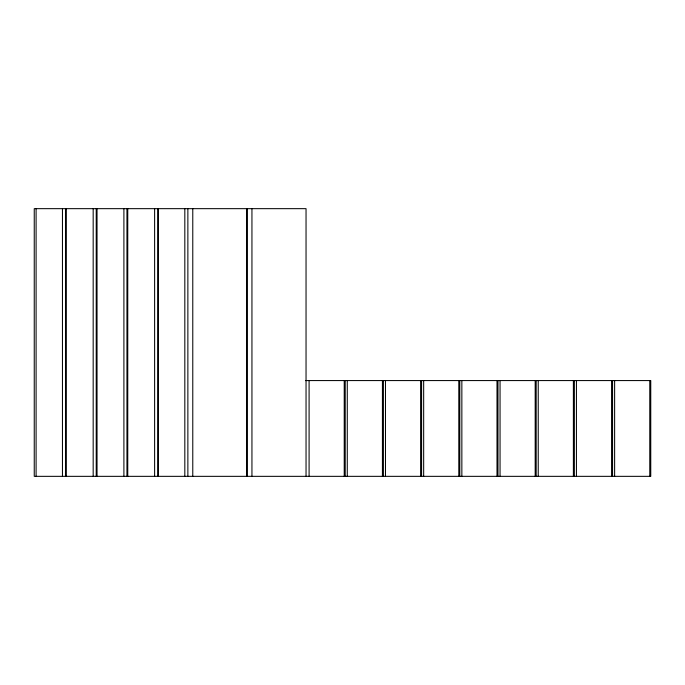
<?xml version="1.0" encoding="UTF-8"?>
<svg xmlns="http://www.w3.org/2000/svg" width="685" height="685" viewBox="0 0 685 685"><rect width="100%" height="100%" fill="white"/><g stroke="black" fill="none" stroke-linecap="round" stroke-linejoin="round"><path stroke-width="1.03" d="M305.467 380.569L650.75 380.569L650.75 476.34L34.25 476.34L34.25 208.66L306.041 208.66L306.041 476.34M649.774 380.569L649.774 476.34M614.625 380.569L614.625 476.34M612.561 380.569L612.561 476.34M611.577 380.569L611.577 476.34M576.436 380.569L576.436 476.34M574.364 380.569L574.364 476.34M573.388 380.569L573.388 476.34M538.239 380.569L538.239 476.34M536.175 380.569L536.175 476.34M535.19 380.569L535.19 476.34M500.05 380.569L500.05 476.34M497.978 380.569L497.978 476.34M497.002 380.569L497.002 476.34M461.853 380.569L461.853 476.34M459.789 380.569L459.789 476.34M458.804 380.569L458.804 476.34M423.664 380.569L423.664 476.34M421.592 380.569L421.592 476.34M420.616 380.569L420.616 476.34M385.475 380.569L385.475 476.34M383.403 380.569L383.403 476.34M382.427 380.569L382.427 476.34M347.278 380.569L347.278 476.34M345.214 380.569L345.214 476.34M344.23 380.569L344.23 476.34M309.089 380.569L309.089 476.34M251.943 208.66L251.943 476.34M247.045 208.66L247.045 476.34M246.865 208.66L246.865 476.34M192.776 208.66L192.776 476.34M187.87 208.66L187.87 476.34M184.822 208.66L184.822 476.34M158.475 208.66L158.475 476.34M157.67 208.66L157.67 476.34M154.622 208.66L154.622 476.34M127.752 208.66L127.752 476.34M126.948 208.66L126.948 476.34M123.899 208.66L123.899 476.34M97.03 208.66L97.03 476.34M96.225 208.66L96.225 476.34M93.177 208.66L93.177 476.34M66.308 208.66L66.308 476.34M65.503 208.66L65.503 476.34M62.455 208.66L62.455 476.34M36.099 208.66L36.099 476.34"/></g></svg>
